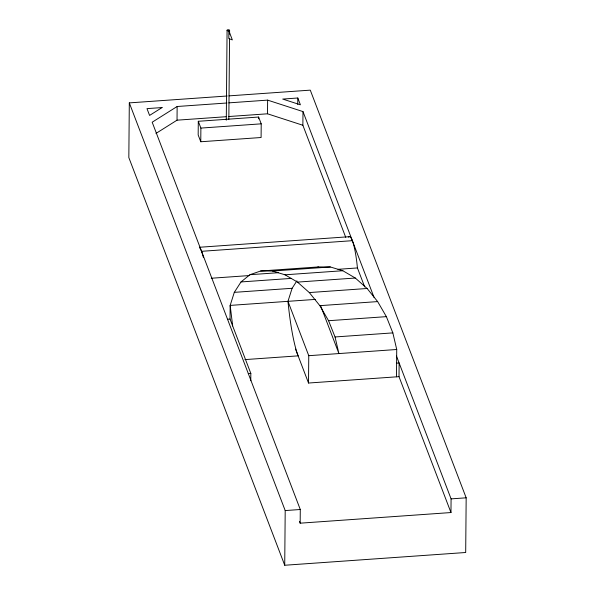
<?xml version="1.0" encoding="UTF-8"?>
<svg xmlns="http://www.w3.org/2000/svg" width="595" height="595" viewBox="0 0 595 595"><rect width="100%" height="100%" fill="white"/><g stroke="black" fill="none" stroke-linecap="round" stroke-linejoin="round"><path stroke-width="0.89" d="M227.178 95.996L129.308 102.89L128.832 157.578L284.722 565.25L465.692 552.502L466.168 497.814L310.278 90.142L229.023 95.869M155.964 133.429L177.027 120.175L177.146 106.498L227.007 102.987M198.291 121.291L198.172 134.961L200.768 141.759L261.093 137.512L261.212 123.834L258.617 117.044L198.291 121.291L200.887 128.089L200.768 141.759M226.286 120.16L227.074 30.256M228.837 119.357L229.544 38.72M229.581 34.086L229.611 30.382A1.272 0.573 0.5 0 0 227.811 29.795A1.272 0.573 0.5 0 0 227.61 30.784A1.272 0.573 0.5 0 0 229.611 30.382M250.77 380.726L250.83 373.437L230.042 319.076L230.161 305.406L234.304 292.353L241.012 281.941L249.93 274.704L260.61 271.008L318.422 266.932L330.322 266.969L342.832 270.732L355.304 278.029L367.115 288.493L377.647 301.591L386.378 316.644L392.849 332.888L396.731 349.496L396.493 376.836M258.602 118.866L258.617 117.044M345.725 237.323L302.87 125.262L267.512 113.801L267.631 100.124L228.852 102.861M284.722 565.25L285.198 510.57L129.308 102.89M297.738 104.378L297.798 98.004L282.714 99.067L300.393 104.794L297.798 98.004M302.87 125.262L302.989 111.592L267.631 100.124M396.486 356.085L451.084 498.878L450.965 512.548L300.163 523.176L300.282 509.506L152.186 122.213L177.146 106.498M450.965 512.548L399.007 376.657L308.522 383.031L308.76 355.691L287.973 301.338L292.115 288.285L296.905 280.847M399.007 376.657L399.126 362.987L396.612 363.166M316.778 267.505L318.422 266.932M177.027 120.175L225.966 116.724M228.733 116.531L267.512 113.801M200.887 128.089L261.212 123.834M199.541 247.26L349.421 236.698M201.549 251.313L352.359 240.685M260.61 271.008L272.51 271.037L330.322 266.969M249.93 274.704L278.378 272.703M211.255 278.244L249.186 275.574M338.005 269.319L357.431 267.943L364.69 286.916M272.51 271.037L285.02 274.801L342.832 270.732M241.012 281.941L291.476 278.386M285.02 274.801L297.5 282.104L355.304 278.029M234.304 292.353L292.115 288.285M297.5 282.104L309.303 292.569L367.115 288.493M315.395 299.404L230.161 305.406L232.675 325.963M309.303 292.569L319.842 305.659L377.647 301.591M227.535 319.255L230.042 319.076M319.842 305.659L328.566 320.712L386.378 316.644M328.566 320.712L335.037 336.963L392.849 332.888M244.909 359.603L298.125 355.855A76.517 11.87 86 0 1 287.973 301.338M308.76 355.691L396.731 349.496M248.316 373.615L250.83 373.437M285.198 510.57L300.282 509.506M451.084 498.878L466.168 497.814M302.989 111.592L374.054 297.426M320.772 306.113L338.919 353.564L335.037 336.963M295.529 349.064L308.522 383.031M299.501 521.443L300.163 523.176M348.536 237.167A38.258 5.935 86 0 1 357.431 267.943M199.563 247.765A38.258 5.935 86 0 1 203.319 257.293M228.874 30.843L228.807 38.63L232.34 39.902L228.874 30.843M162.071 107.561L149.583 115.423L146.987 108.625L162.071 107.561"/></g></svg>
